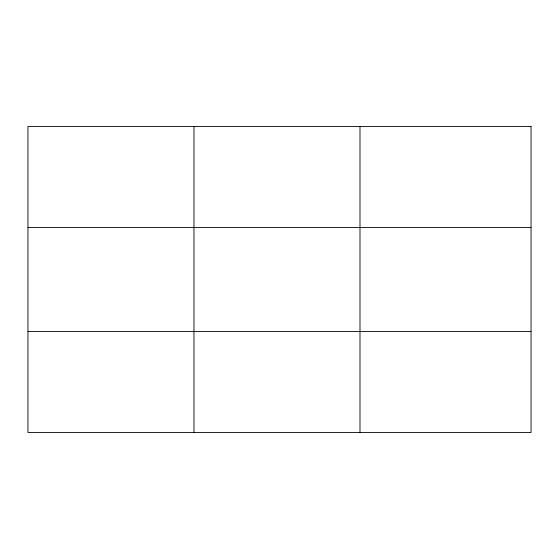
<?xml version="1.0" encoding="UTF-8"?>
<svg xmlns="http://www.w3.org/2000/svg" width="559" height="559" viewBox="0 0 559 559"><rect width="100%" height="100%" fill="white"/><g stroke="black" fill="none" stroke-linecap="round" stroke-linejoin="round"><path stroke-width="0.84" d="M193.973 432.533L193.973 126.467M359.996 432.533L359.996 126.467M27.95 227.471L531.05 227.471M27.95 331.529L531.05 331.529M531.05 126.467L531.05 432.533L27.95 432.533L27.95 126.467L531.05 126.467"/></g></svg>
